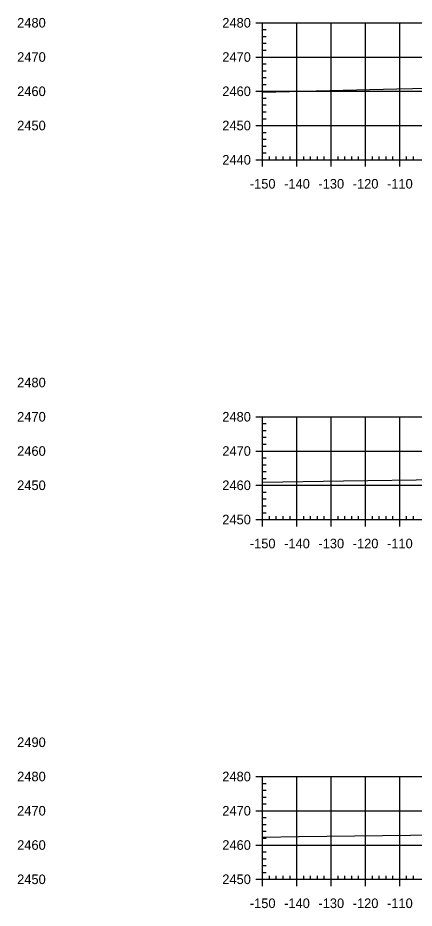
# Model space of a CAD drawing. Extents: x 6943757 to 6978036, y 2273166 to 2280902.
# Drawn here: x 6975753.3 to 6975868.9, y 2277634.6 to 2277894.5 of the extents above; entities that cross this region are included whole.
import ezdxf

# ---------------------------------------------------------------- set-up
doc = ezdxf.new("R2010")
doc.units = 0
for name, color, linetype in [('C-GRID-FRAM', 7, 'Continuous'), ('C-GRID-MAJR', 7, 'Continuous'), ('C-GRID-TEXT', 7, 'Continuous'), ('C-TOPO-MAJR', 7, 'Continuous')]:
    doc.layers.add(name, color=color, linetype=linetype)

msp = doc.modelspace()

# ---------------------------------------------------------------- linework, layer by layer
at = {"layer": 'C-GRID-FRAM'}
for p, q in [((6975822.68, 2277893.05), (6975826.68, 2277893.05)), ((6975824.68, 2277853.05), (6975824.68, 2277893.05)), ((6975824.68, 2277891.05), (6975825.68, 2277891.05)), ((6975824.68, 2277889.05), (6975825.68, 2277889.05)), ((6975824.68, 2277887.05), (6975825.68, 2277887.05)), ((6975824.68, 2277885.05), (6975825.68, 2277885.05)), ((6975822.68, 2277883.05), (6975826.68, 2277883.05)), ((6975824.68, 2277881.05), (6975825.68, 2277881.05)), ((6975824.68, 2277879.05), (6975825.68, 2277879.05)), ((6975824.68, 2277877.05), (6975825.68, 2277877.05)), ((6975824.68, 2277875.05), (6975825.68, 2277875.05)), ((6975822.68, 2277873.05), (6975826.68, 2277873.05)), ((6975824.68, 2277871.05), (6975825.68, 2277871.05)), ((6975824.68, 2277869.05), (6975825.68, 2277869.05)), ((6975824.68, 2277867.05), (6975825.68, 2277867.05)), ((6975824.68, 2277865.05), (6975825.68, 2277865.05)), ((6975822.68, 2277863.05), (6975826.68, 2277863.05)), ((6975824.68, 2277861.05), (6975825.68, 2277861.05)), ((6975824.68, 2277859.05), (6975825.68, 2277859.05)), ((6975824.68, 2277857.05), (6975825.68, 2277857.05)), ((6975824.68, 2277855.05), (6975825.68, 2277855.05)), ((6975824.68, 2277851.05), (6975824.68, 2277855.05)), ((6975826.68, 2277853.05), (6975826.68, 2277854.05)), ((6975828.68, 2277853.05), (6975828.68, 2277854.05)), ((6975830.68, 2277853.05), (6975830.68, 2277854.05)), ((6975832.68, 2277853.05), (6975832.68, 2277854.05)), ((6975834.68, 2277851.05), (6975834.68, 2277855.05)), ((6975836.68, 2277853.05), (6975836.68, 2277854.05)), ((6975838.68, 2277853.05), (6975838.68, 2277854.05)), ((6975840.68, 2277853.05), (6975840.68, 2277854.05)), ((6975842.68, 2277853.05), (6975842.68, 2277854.05)), ((6975844.68, 2277851.05), (6975844.68, 2277855.05)), ((6975846.68, 2277853.05), (6975846.68, 2277854.05)), ((6975848.68, 2277853.05), (6975848.68, 2277854.05)), ((6975850.68, 2277853.05), (6975850.68, 2277854.05)), ((6975852.68, 2277853.05), (6975852.68, 2277854.05)), ((6975854.68, 2277851.05), (6975854.68, 2277855.05)), ((6975856.68, 2277853.05), (6975856.68, 2277854.05)), ((6975858.68, 2277853.05), (6975858.68, 2277854.05)), ((6975860.68, 2277853.05), (6975860.68, 2277854.05)), ((6975862.68, 2277853.05), (6975862.68, 2277854.05)), ((6975864.68, 2277851.05), (6975864.68, 2277855.05)), ((6975866.68, 2277853.05), (6975866.68, 2277854.05)), ((6975868.68, 2277853.05), (6975868.68, 2277854.05)), ((6975822.68, 2277853.05), (6975826.68, 2277853.05)), ((6975824.68, 2277853.05), (6976074.68, 2277853.05)), ((6975822.68, 2277778.05), (6975826.68, 2277778.05)), ((6975824.68, 2277748.05), (6975824.68, 2277778.05)), ((6975824.68, 2277776.05), (6975825.68, 2277776.05)), ((6975824.68, 2277774.05), (6975825.68, 2277774.05)), ((6975824.68, 2277772.05), (6975825.68, 2277772.05)), ((6975822.68, 2277768.05), (6975826.68, 2277768.05)), ((6975824.68, 2277770.05), (6975825.68, 2277770.05)), ((6975824.68, 2277766.05), (6975825.68, 2277766.05)), ((6975824.68, 2277764.05), (6975825.68, 2277764.05)), ((6975824.68, 2277762.05), (6975825.68, 2277762.05)), ((6975824.68, 2277760.05), (6975825.68, 2277760.05)), ((6975822.68, 2277758.05), (6975826.68, 2277758.05)), ((6975824.68, 2277756.05), (6975825.68, 2277756.05)), ((6975824.68, 2277754.05), (6975825.68, 2277754.05)), ((6975824.68, 2277752.05), (6975825.68, 2277752.05)), ((6975824.68, 2277750.05), (6975825.68, 2277750.05)), ((6975824.68, 2277746.05), (6975824.68, 2277750.05)), ((6975834.68, 2277746.05), (6975834.68, 2277750.05)), ((6975844.68, 2277746.05), (6975844.68, 2277750.05)), ((6975854.68, 2277746.05), (6975854.68, 2277750.05)), ((6975864.68, 2277746.05), (6975864.68, 2277750.05)), ((6975822.68, 2277748.05), (6975826.68, 2277748.05)), ((6975824.68, 2277748.05), (6976074.68, 2277748.05)), ((6975826.68, 2277748.05), (6975826.68, 2277749.05)), ((6975828.68, 2277748.05), (6975828.68, 2277749.05)), ((6975830.68, 2277748.05), (6975830.68, 2277749.05)), ((6975832.68, 2277748.05), (6975832.68, 2277749.05)), ((6975836.68, 2277748.05), (6975836.68, 2277749.05)), ((6975838.68, 2277748.05), (6975838.68, 2277749.05)), ((6975840.68, 2277748.05), (6975840.68, 2277749.05)), ((6975842.68, 2277748.05), (6975842.68, 2277749.05)), ((6975846.68, 2277748.05), (6975846.68, 2277749.05)), ((6975848.68, 2277748.05), (6975848.68, 2277749.05)), ((6975850.68, 2277748.05), (6975850.68, 2277749.05)), ((6975852.68, 2277748.05), (6975852.68, 2277749.05)), ((6975856.68, 2277748.05), (6975856.68, 2277749.05)), ((6975858.68, 2277748.05), (6975858.68, 2277749.05)), ((6975860.68, 2277748.05), (6975860.68, 2277749.05)), ((6975862.68, 2277748.05), (6975862.68, 2277749.05)), ((6975866.68, 2277748.05), (6975866.68, 2277749.05)), ((6975868.68, 2277748.05), (6975868.68, 2277749.05)), ((6975822.68, 2277673.05), (6975826.68, 2277673.05)), ((6975824.68, 2277643.05), (6975824.68, 2277673.05)), ((6975824.68, 2277671.05), (6975825.68, 2277671.05)), ((6975824.68, 2277669.05), (6975825.68, 2277669.05)), ((6975824.68, 2277667.05), (6975825.68, 2277667.05)), ((6975824.68, 2277665.05), (6975825.68, 2277665.05)), ((6975822.68, 2277663.05), (6975826.68, 2277663.05)), ((6975824.68, 2277661.05), (6975825.68, 2277661.05)), ((6975824.68, 2277659.05), (6975825.68, 2277659.05)), ((6975824.68, 2277657.05), (6975825.68, 2277657.05)), ((6975824.68, 2277655.05), (6975825.68, 2277655.05)), ((6975822.68, 2277653.05), (6975826.68, 2277653.05)), ((6975824.68, 2277651.05), (6975825.68, 2277651.05)), ((6975824.68, 2277649.05), (6975825.68, 2277649.05)), ((6975824.68, 2277647.05), (6975825.68, 2277647.05)), ((6975822.68, 2277643.05), (6975826.68, 2277643.05)), ((6975824.68, 2277645.05), (6975825.68, 2277645.05)), ((6975824.68, 2277641.05), (6975824.68, 2277645.05)), ((6975824.68, 2277643.05), (6976074.68, 2277643.05)), ((6975826.68, 2277643.05), (6975826.68, 2277644.05)), ((6975828.68, 2277643.05), (6975828.68, 2277644.05)), ((6975830.68, 2277643.05), (6975830.68, 2277644.05)), ((6975832.68, 2277643.05), (6975832.68, 2277644.05)), ((6975834.68, 2277641.05), (6975834.68, 2277645.05)), ((6975836.68, 2277643.05), (6975836.68, 2277644.05)), ((6975838.68, 2277643.05), (6975838.68, 2277644.05)), ((6975840.68, 2277643.05), (6975840.68, 2277644.05)), ((6975842.68, 2277643.05), (6975842.68, 2277644.05)), ((6975844.68, 2277641.05), (6975844.68, 2277645.05)), ((6975846.68, 2277643.05), (6975846.68, 2277644.05)), ((6975848.68, 2277643.05), (6975848.68, 2277644.05)), ((6975850.68, 2277643.05), (6975850.68, 2277644.05)), ((6975852.68, 2277643.05), (6975852.68, 2277644.05)), ((6975854.68, 2277641.05), (6975854.68, 2277645.05)), ((6975856.68, 2277643.05), (6975856.68, 2277644.05)), ((6975858.68, 2277643.05), (6975858.68, 2277644.05)), ((6975860.68, 2277643.05), (6975860.68, 2277644.05)), ((6975862.68, 2277643.05), (6975862.68, 2277644.05)), ((6975864.68, 2277641.05), (6975864.68, 2277645.05)), ((6975866.68, 2277643.05), (6975866.68, 2277644.05)), ((6975868.68, 2277643.05), (6975868.68, 2277644.05))]:
    msp.add_line(p, q, dxfattribs=at)
at = {"layer": 'C-GRID-MAJR'}
for p, q in [((6975824.68, 2277893.05), (6976074.68, 2277893.05)), ((6975824.68, 2277853.05), (6975824.68, 2277893.05)), ((6975834.68, 2277853.05), (6975834.68, 2277893.05)), ((6975844.68, 2277853.05), (6975844.68, 2277893.05)), ((6975854.68, 2277853.05), (6975854.68, 2277893.05)), ((6975864.68, 2277853.05), (6975864.68, 2277893.05)), ((6975824.68, 2277883.05), (6976074.68, 2277883.05)), ((6975824.68, 2277873.05), (6976074.68, 2277873.05)), ((6975824.68, 2277863.05), (6976074.68, 2277863.05)), ((6975824.68, 2277853.05), (6976074.68, 2277853.05)), ((6975824.68, 2277778.05), (6976074.68, 2277778.05)), ((6975824.68, 2277748.05), (6975824.68, 2277778.05)), ((6975834.68, 2277748.05), (6975834.68, 2277778.05)), ((6975844.68, 2277748.05), (6975844.68, 2277778.05)), ((6975854.68, 2277748.05), (6975854.68, 2277778.05)), ((6975864.68, 2277748.05), (6975864.68, 2277778.05)), ((6975824.68, 2277768.05), (6976074.68, 2277768.05)), ((6975824.68, 2277758.05), (6976074.68, 2277758.05)), ((6975824.68, 2277748.05), (6976074.68, 2277748.05)), ((6975824.68, 2277673.05), (6976074.68, 2277673.05)), ((6975824.68, 2277643.05), (6975824.68, 2277673.05)), ((6975834.68, 2277643.05), (6975834.68, 2277673.05)), ((6975844.68, 2277643.05), (6975844.68, 2277673.05)), ((6975854.68, 2277643.05), (6975854.68, 2277673.05)), ((6975864.68, 2277643.05), (6975864.68, 2277673.05)), ((6975824.68, 2277663.05), (6976074.68, 2277663.05)), ((6975824.68, 2277653.05), (6976074.68, 2277653.05)), ((6975824.68, 2277643.05), (6976074.68, 2277643.05))]:
    msp.add_line(p, q, dxfattribs=at)
at = {"layer": 'C-TOPO-MAJR'}
for points in [[(6975824.68, 2277872.82), (6975863.84, 2277873.73), (6975904.84, 2277874.61), (6975917.95, 2277874.86), (6975936.52, 2277875.4), (6975972.06, 2277876.42), (6975997.13, 2277877.22), (6976026.17, 2277877.97), (6976067.32, 2277879.38), (6976074.68, 2277879.59)], [(6975824.68, 2277758.99), (6975848.3, 2277759.35), (6975876.58, 2277759.71), (6975916.66, 2277760.69), (6975930.69, 2277761.11), (6975940.59, 2277761.35), (6975984.8, 2277762.59), (6976032.88, 2277763.72), (6976038.91, 2277763.86), (6976047.45, 2277764.06), (6976074.68, 2277764.72)], [(6975824.68, 2277655.31), (6975835.21, 2277655.54), (6975884.05, 2277656.08), (6975889.32, 2277656.21), (6975896.79, 2277656.19), (6975943.43, 2277656.66), (6975976.34, 2277657.73), (6975997.54, 2277658.55), (6976027.59, 2277659.54), (6976051.65, 2277660.26), (6976068.63, 2277660.66), (6976074.68, 2277660.79)]]:
    msp.add_lwpolyline(points, dxfattribs=at)

# ---------------------------------------------------------------- texts
at = {"layer": 'C-GRID-FRAM'}
for p in [(6975824.68, 2277853.05), (6975824.68, 2277748.05), (6975824.68, 2277643.05)]:
    msp.add_text('-', height=0.002, dxfattribs=at).set_placement(p)
at = {"layer": 'C-GRID-TEXT'}
for s, p in [('2480', (6975753.13, 2277891.65)), ('2480', (6975812.93, 2277891.65)), ('2470', (6975753.13, 2277881.65)), ('2470', (6975812.93, 2277881.65)), ('2460', (6975753.13, 2277871.65)), ('2460', (6975812.93, 2277871.65)), ('2450', (6975753.13, 2277861.65)), ('2450', (6975812.93, 2277861.65)), ('2440', (6975812.93, 2277851.65)), ('-150', (6975820.96, 2277844.65)), ('-140', (6975830.96, 2277844.65)), ('-130', (6975840.96, 2277844.65)), ('-120', (6975850.96, 2277844.65)), ('-110', (6975860.96, 2277844.65)), ('2480', (6975753.13, 2277786.65)), ('2470', (6975753.13, 2277776.65)), ('2480', (6975812.93, 2277776.65)), ('2460', (6975753.13, 2277766.65)), ('2470', (6975812.93, 2277766.65)), ('2450', (6975753.13, 2277756.65)), ('2460', (6975812.93, 2277756.65)), ('2450', (6975812.93, 2277746.65)), ('-150', (6975820.96, 2277739.65)), ('-140', (6975830.96, 2277739.65)), ('-130', (6975840.96, 2277739.65)), ('-120', (6975850.96, 2277739.65)), ('-110', (6975860.96, 2277739.65)), ('2490', (6975753.13, 2277681.65)), ('2480', (6975753.13, 2277671.65)), ('2480', (6975812.93, 2277671.65)), ('2470', (6975753.13, 2277661.65)), ('2470', (6975812.93, 2277661.65)), ('2460', (6975753.13, 2277651.65)), ('2460', (6975812.93, 2277651.65)), ('2450', (6975753.13, 2277641.65)), ('2450', (6975812.93, 2277641.65)), ('-150', (6975820.96, 2277634.65)), ('-140', (6975830.96, 2277634.65)), ('-130', (6975840.96, 2277634.65)), ('-120', (6975850.96, 2277634.65)), ('-110', (6975860.96, 2277634.65))]:
    msp.add_text(s, height=2.8, dxfattribs=at).set_placement(p)

doc.saveas('drawing.dxf')
